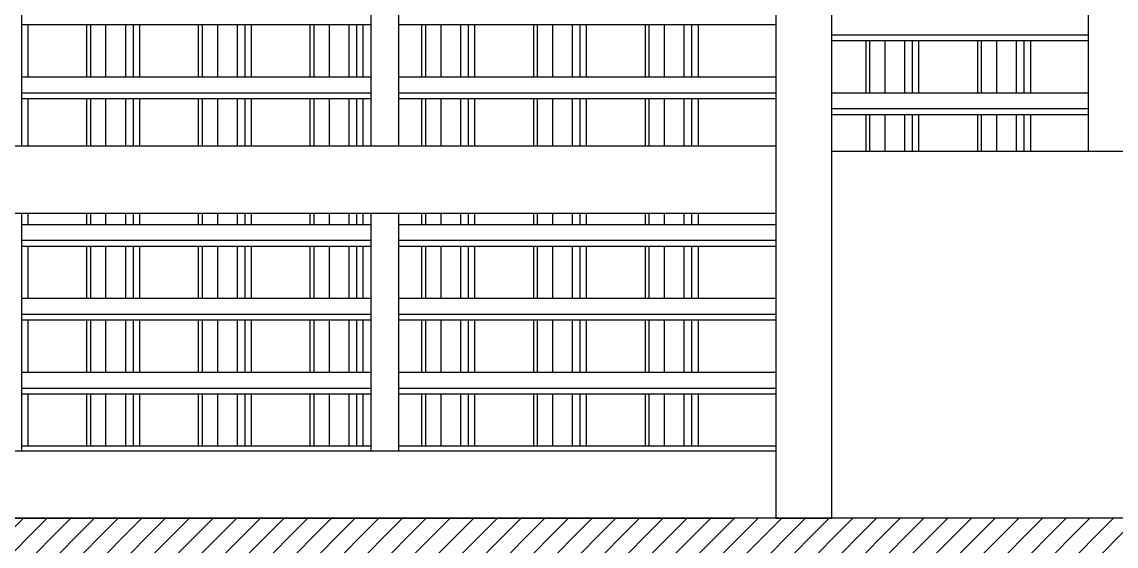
# Model space of a CAD drawing. Header units: metres. Extents: x 49 to 320, y -91 to 27.
# Drawn here: x 229.546 to 231.505, y 23.136 to 24.074 of the extents above; entities that cross this region are included whole.
import ezdxf

# ---------------------------------------------------------------- set-up
doc = ezdxf.new("R2010")
doc.units = ezdxf.units.M
doc.header["$LTSCALE"] = 0.2
for name, color, linetype in [('ARQ-___-___-VST', 9, 'Continuous'), ('ARQ-ALV', 6, 'Continuous'), ('ARQ-ALV-BXA', 1, 'Continuous'), ('ARQ-LAJ', 12, 'Continuous'), ('ARQ-LAJ-___-HTC', 13, 'Continuous')]:
    doc.layers.add(name, color=color, linetype=linetype)

msp = doc.modelspace()

# ---------------------------------------------------------------- hatches: boundary and pattern name
at = {"layer": 'ARQ-LAJ-___-HTC'}
h = msp.add_hatch(dxfattribs=at)
h.set_pattern_fill('_U', color=256, scale=0.03, angle=45, style=0, pattern_type=0)
h.set_pattern_definition([(45, (285.188165, 19.386), (-0.021213203, 0.021213203), [])])
h.paths.add_polyline_path([(218.9259, 23.086), (218.9259, 23.186), (202.7109, 23.186), (202.7109, 23.086)])
h.paths.add_polyline_path([(220.0759, 23.186), (220.0759, 23.086), (236.2909, 23.086), (236.2909, 23.186)])

# ---------------------------------------------------------------- linework, layer by layer
at = {"layer": 'ARQ-___-___-VST'}
for p, q in [((231.4549, 24.2933), (231.4549, 23.842)), ((229.5459, 23.852), (229.5459, 24.1673)), ((230.1709, 24.1673), (230.1709, 23.852)), ((230.2209, 23.852), (230.2209, 24.1673)), ((229.5459, 24.0694), (230.1709, 24.0694)), ((229.5564, 24.0694), (229.5564, 23.9755)), ((229.6616, 24.0694), (229.6616, 23.9755)), ((229.6691, 23.9755), (229.6691, 24.0694)), ((229.6959, 24.0694), (229.6959, 23.9755)), ((229.7312, 24.0694), (229.7312, 23.9755)), ((229.7449, 24.0694), (229.7449, 23.9755)), ((229.7564, 24.0694), (229.7564, 23.9755)), ((229.8616, 24.0694), (229.8616, 23.9755)), ((229.8691, 23.9755), (229.8691, 24.0694)), ((229.8959, 24.0694), (229.8959, 23.9755)), ((229.9312, 24.0694), (229.9312, 23.9755)), ((229.9449, 24.0694), (229.9449, 23.9755)), ((229.9564, 24.0694), (229.9564, 23.9755)), ((230.0616, 24.0694), (230.0616, 23.9755)), ((230.0691, 23.9755), (230.0691, 24.0694)), ((230.0959, 24.0694), (230.0959, 23.9755)), ((230.1312, 24.0694), (230.1312, 23.9755)), ((230.1449, 24.0694), (230.1449, 23.9755)), ((230.1564, 24.0694), (230.1564, 23.9755)), ((230.2209, 24.0694), (230.8959, 24.0694)), ((230.2616, 24.0694), (230.2616, 23.9755)), ((230.2691, 23.9755), (230.2691, 24.0694)), ((230.2959, 24.0694), (230.2959, 23.9755)), ((230.3312, 24.0694), (230.3312, 23.9755)), ((230.3449, 24.0694), (230.3449, 23.9755)), ((230.3564, 24.0694), (230.3564, 23.9755)), ((230.4616, 24.0694), (230.4616, 23.9755)), ((230.4691, 23.9755), (230.4691, 24.0694)), ((230.4959, 24.0694), (230.4959, 23.9755)), ((230.5312, 24.0694), (230.5312, 23.9755)), ((230.5449, 24.0694), (230.5449, 23.9755)), ((230.5564, 24.0694), (230.5564, 23.9755)), ((230.6616, 24.0694), (230.6616, 23.9755)), ((230.6691, 23.9755), (230.6691, 24.0694)), ((230.6959, 24.0694), (230.6959, 23.9755)), ((230.7312, 24.0694), (230.7312, 23.9755)), ((230.7449, 24.0694), (230.7449, 23.9755)), ((230.7564, 24.0694), (230.7564, 23.9755)), ((231.4549, 24.0507), (230.9959, 24.0507)), ((230.9959, 24.0408), (231.4549, 24.0408)), ((231.0566, 24.0408), (231.0566, 23.9469)), ((231.0641, 23.9469), (231.0641, 24.0408)), ((231.0909, 24.0408), (231.0909, 23.9469)), ((231.1262, 24.0408), (231.1262, 23.9469)), ((231.1399, 24.0408), (231.1399, 23.9469)), ((231.1514, 24.0408), (231.1514, 23.9469)), ((231.2566, 24.0408), (231.2566, 23.9469)), ((231.2641, 23.9469), (231.2641, 24.0408)), ((231.2909, 24.0408), (231.2909, 23.9469)), ((231.3262, 24.0408), (231.3262, 23.9469)), ((231.3399, 24.0408), (231.3399, 23.9469)), ((231.3514, 24.0408), (231.3514, 23.9469)), ((230.1709, 23.9755), (229.5459, 23.9755)), ((230.8959, 23.9755), (230.2209, 23.9755)), ((229.5459, 23.9472), (230.1709, 23.9472)), ((230.2209, 23.9472), (230.8959, 23.9472)), ((231.4549, 23.9469), (230.9959, 23.9469)), ((229.5459, 23.9373), (230.1709, 23.9373)), ((229.5564, 23.9373), (229.5564, 23.852)), ((229.6616, 23.9373), (229.6616, 23.852)), ((229.6691, 23.852), (229.6691, 23.9373)), ((229.6959, 23.9373), (229.6959, 23.852)), ((229.7312, 23.9373), (229.7312, 23.852)), ((229.7449, 23.9373), (229.7449, 23.852)), ((229.7564, 23.9373), (229.7564, 23.852)), ((229.8616, 23.9373), (229.8616, 23.852)), ((229.8691, 23.852), (229.8691, 23.9373)), ((229.8959, 23.9373), (229.8959, 23.852)), ((229.9312, 23.9373), (229.9312, 23.852)), ((229.9449, 23.9373), (229.9449, 23.852)), ((229.9564, 23.9373), (229.9564, 23.852)), ((230.0616, 23.9373), (230.0616, 23.852)), ((230.0691, 23.852), (230.0691, 23.9373)), ((230.0959, 23.9373), (230.0959, 23.852)), ((230.1312, 23.9373), (230.1312, 23.852)), ((230.1449, 23.9373), (230.1449, 23.852)), ((230.1564, 23.9373), (230.1564, 23.852)), ((230.2209, 23.9373), (230.8959, 23.9373)), ((230.2616, 23.9373), (230.2616, 23.852)), ((230.2691, 23.852), (230.2691, 23.9373)), ((230.2959, 23.9373), (230.2959, 23.852)), ((230.3312, 23.9373), (230.3312, 23.852)), ((230.3449, 23.9373), (230.3449, 23.852)), ((230.3564, 23.9373), (230.3564, 23.852)), ((230.4616, 23.9373), (230.4616, 23.852)), ((230.4691, 23.852), (230.4691, 23.9373)), ((230.4959, 23.9373), (230.4959, 23.852)), ((230.5312, 23.9373), (230.5312, 23.852)), ((230.5449, 23.9373), (230.5449, 23.852)), ((230.5564, 23.9373), (230.5564, 23.852)), ((230.6616, 23.9373), (230.6616, 23.852)), ((230.6691, 23.852), (230.6691, 23.9373)), ((230.6959, 23.9373), (230.6959, 23.852)), ((230.7312, 23.9373), (230.7312, 23.852)), ((230.7449, 23.9373), (230.7449, 23.852)), ((230.7564, 23.9373), (230.7564, 23.852)), ((231.4549, 23.9186), (230.9959, 23.9186)), ((230.9959, 23.9087), (231.4549, 23.9087)), ((231.0566, 23.9087), (231.0566, 23.842)), ((231.0641, 23.842), (231.0641, 23.9087)), ((231.0909, 23.9087), (231.0909, 23.842)), ((231.1262, 23.9087), (231.1262, 23.842)), ((231.1399, 23.9087), (231.1399, 23.842)), ((231.1514, 23.9087), (231.1514, 23.842)), ((231.2566, 23.9087), (231.2566, 23.842)), ((231.2641, 23.842), (231.2641, 23.9087)), ((231.2909, 23.9087), (231.2909, 23.842)), ((231.3262, 23.9087), (231.3262, 23.842)), ((231.3399, 23.9087), (231.3399, 23.842)), ((231.3514, 23.9087), (231.3514, 23.842)), ((230.8959, 23.852), (228.2959, 23.852)), ((228.2959, 23.732), (230.8959, 23.732)), ((229.5459, 23.306), (229.5459, 23.732)), ((229.5564, 23.732), (229.5564, 23.7112)), ((229.6616, 23.732), (229.6616, 23.7112)), ((229.6691, 23.7112), (229.6691, 23.732)), ((229.6959, 23.732), (229.6959, 23.7112)), ((229.7312, 23.732), (229.7312, 23.7112)), ((229.7449, 23.732), (229.7449, 23.7112)), ((229.7564, 23.732), (229.7564, 23.7112)), ((229.8616, 23.732), (229.8616, 23.7112)), ((229.8691, 23.7112), (229.8691, 23.732)), ((229.8959, 23.732), (229.8959, 23.7112)), ((229.9312, 23.732), (229.9312, 23.7112)), ((229.9449, 23.732), (229.9449, 23.7112)), ((229.9564, 23.732), (229.9564, 23.7112)), ((230.0616, 23.732), (230.0616, 23.7112)), ((230.0691, 23.7112), (230.0691, 23.732)), ((230.0959, 23.732), (230.0959, 23.7112)), ((230.1312, 23.732), (230.1312, 23.7112)), ((230.1449, 23.732), (230.1449, 23.7112)), ((230.1564, 23.732), (230.1564, 23.7112)), ((230.1709, 23.732), (230.1709, 23.306)), ((230.2209, 23.306), (230.2209, 23.732)), ((230.2616, 23.732), (230.2616, 23.7112)), ((230.2691, 23.7112), (230.2691, 23.732)), ((230.2959, 23.732), (230.2959, 23.7112)), ((230.3312, 23.732), (230.3312, 23.7112)), ((230.3449, 23.732), (230.3449, 23.7112)), ((230.3564, 23.732), (230.3564, 23.7112)), ((230.4616, 23.732), (230.4616, 23.7112)), ((230.4691, 23.7112), (230.4691, 23.732)), ((230.4959, 23.732), (230.4959, 23.7112)), ((230.5312, 23.732), (230.5312, 23.7112)), ((230.5449, 23.732), (230.5449, 23.7112)), ((230.5564, 23.732), (230.5564, 23.7112)), ((230.6616, 23.732), (230.6616, 23.7112)), ((230.6691, 23.7112), (230.6691, 23.732)), ((230.6959, 23.732), (230.6959, 23.7112)), ((230.7312, 23.732), (230.7312, 23.7112)), ((230.7449, 23.732), (230.7449, 23.7112)), ((230.7564, 23.732), (230.7564, 23.7112)), ((230.1709, 23.7112), (229.5459, 23.7112)), ((230.8959, 23.7112), (230.2209, 23.7112)), ((230.1709, 23.6829), (229.5459, 23.6829)), ((229.5459, 23.673), (230.1709, 23.673)), ((229.5564, 23.673), (229.5564, 23.5791)), ((229.6616, 23.673), (229.6616, 23.5791)), ((229.6691, 23.5791), (229.6691, 23.673)), ((229.6959, 23.673), (229.6959, 23.5791)), ((229.7312, 23.673), (229.7312, 23.5791)), ((229.7449, 23.673), (229.7449, 23.5791)), ((229.7564, 23.673), (229.7564, 23.5791)), ((229.8616, 23.673), (229.8616, 23.5791)), ((229.8691, 23.5791), (229.8691, 23.673)), ((229.8959, 23.673), (229.8959, 23.5791)), ((229.9312, 23.673), (229.9312, 23.5791)), ((229.9449, 23.673), (229.9449, 23.5791)), ((229.9564, 23.673), (229.9564, 23.5791)), ((230.0616, 23.673), (230.0616, 23.5791)), ((230.0691, 23.5791), (230.0691, 23.673)), ((230.0959, 23.673), (230.0959, 23.5791)), ((230.1312, 23.673), (230.1312, 23.5791)), ((230.1449, 23.673), (230.1449, 23.5791)), ((230.1564, 23.673), (230.1564, 23.5791)), ((230.8959, 23.6829), (230.2209, 23.6829)), ((230.2209, 23.673), (230.8959, 23.673)), ((230.2616, 23.673), (230.2616, 23.5791)), ((230.2691, 23.5791), (230.2691, 23.673)), ((230.2959, 23.673), (230.2959, 23.5791)), ((230.3312, 23.673), (230.3312, 23.5791)), ((230.3449, 23.673), (230.3449, 23.5791)), ((230.3564, 23.673), (230.3564, 23.5791)), ((230.4616, 23.673), (230.4616, 23.5791)), ((230.4691, 23.5791), (230.4691, 23.673)), ((230.4959, 23.673), (230.4959, 23.5791)), ((230.5312, 23.673), (230.5312, 23.5791)), ((230.5449, 23.673), (230.5449, 23.5791)), ((230.5564, 23.673), (230.5564, 23.5791)), ((230.6616, 23.673), (230.6616, 23.5791)), ((230.6691, 23.5791), (230.6691, 23.673)), ((230.6959, 23.673), (230.6959, 23.5791)), ((230.7312, 23.673), (230.7312, 23.5791)), ((230.7449, 23.673), (230.7449, 23.5791)), ((230.7564, 23.673), (230.7564, 23.5791)), ((230.1709, 23.5791), (229.5459, 23.5791)), ((230.8959, 23.5791), (230.2209, 23.5791)), ((230.1709, 23.5507), (229.5459, 23.5507)), ((230.8959, 23.5507), (230.2209, 23.5507)), ((229.5459, 23.5408), (230.1709, 23.5408)), ((229.5564, 23.5408), (229.5564, 23.4469)), ((229.6616, 23.5408), (229.6616, 23.4469)), ((229.6691, 23.4469), (229.6691, 23.5408)), ((229.6959, 23.5408), (229.6959, 23.4469)), ((229.7312, 23.5408), (229.7312, 23.4469)), ((229.7449, 23.5408), (229.7449, 23.4469)), ((229.7564, 23.5408), (229.7564, 23.4469)), ((229.8616, 23.5408), (229.8616, 23.4469)), ((229.8691, 23.4469), (229.8691, 23.5408)), ((229.8959, 23.5408), (229.8959, 23.4469)), ((229.9312, 23.5408), (229.9312, 23.4469)), ((229.9449, 23.5408), (229.9449, 23.4469)), ((229.9564, 23.5408), (229.9564, 23.4469)), ((230.0616, 23.5408), (230.0616, 23.4469)), ((230.0691, 23.4469), (230.0691, 23.5408)), ((230.0959, 23.5408), (230.0959, 23.4469)), ((230.1312, 23.5408), (230.1312, 23.4469)), ((230.1449, 23.5408), (230.1449, 23.4469)), ((230.1564, 23.5408), (230.1564, 23.4469)), ((230.2209, 23.5408), (230.8959, 23.5408)), ((230.2616, 23.5408), (230.2616, 23.4469)), ((230.2691, 23.4469), (230.2691, 23.5408)), ((230.2959, 23.5408), (230.2959, 23.4469)), ((230.3312, 23.5408), (230.3312, 23.4469)), ((230.3449, 23.5408), (230.3449, 23.4469)), ((230.3564, 23.5408), (230.3564, 23.4469)), ((230.4616, 23.5408), (230.4616, 23.4469)), ((230.4691, 23.4469), (230.4691, 23.5408)), ((230.4959, 23.5408), (230.4959, 23.4469)), ((230.5312, 23.5408), (230.5312, 23.4469)), ((230.5449, 23.5408), (230.5449, 23.4469)), ((230.5564, 23.5408), (230.5564, 23.4469)), ((230.6616, 23.5408), (230.6616, 23.4469)), ((230.6691, 23.4469), (230.6691, 23.5408)), ((230.6959, 23.5408), (230.6959, 23.4469)), ((230.7312, 23.5408), (230.7312, 23.4469)), ((230.7449, 23.5408), (230.7449, 23.4469)), ((230.7564, 23.5408), (230.7564, 23.4469)), ((230.1709, 23.4469), (229.5459, 23.4469)), ((230.8959, 23.4469), (230.2209, 23.4469)), ((229.5459, 23.4186), (230.1709, 23.4186)), ((230.2209, 23.4186), (230.8959, 23.4186)), ((229.5459, 23.4087), (230.1709, 23.4087)), ((229.5564, 23.4087), (229.5564, 23.3148)), ((229.6616, 23.4087), (229.6616, 23.3148)), ((229.6691, 23.3148), (229.6691, 23.4087)), ((229.6959, 23.4087), (229.6959, 23.3148)), ((229.7312, 23.4087), (229.7312, 23.3148)), ((229.7449, 23.4087), (229.7449, 23.3148)), ((229.7564, 23.4087), (229.7564, 23.3148)), ((229.8616, 23.4087), (229.8616, 23.3148)), ((229.8691, 23.3148), (229.8691, 23.4087)), ((229.8959, 23.4087), (229.8959, 23.3148)), ((229.9312, 23.4087), (229.9312, 23.3148)), ((229.9449, 23.4087), (229.9449, 23.3148)), ((229.9564, 23.4087), (229.9564, 23.3148)), ((230.0616, 23.4087), (230.0616, 23.3148)), ((230.0691, 23.3148), (230.0691, 23.4087)), ((230.0959, 23.4087), (230.0959, 23.3148)), ((230.1312, 23.4087), (230.1312, 23.3148)), ((230.1449, 23.4087), (230.1449, 23.3148)), ((230.1564, 23.4087), (230.1564, 23.3148)), ((230.2209, 23.4087), (230.8959, 23.4087)), ((230.2616, 23.4087), (230.2616, 23.3148)), ((230.2691, 23.3148), (230.2691, 23.4087)), ((230.2959, 23.4087), (230.2959, 23.3148)), ((230.3312, 23.4087), (230.3312, 23.3148)), ((230.3449, 23.4087), (230.3449, 23.3148)), ((230.3564, 23.4087), (230.3564, 23.3148)), ((230.4616, 23.4087), (230.4616, 23.3148)), ((230.4691, 23.3148), (230.4691, 23.4087)), ((230.4959, 23.4087), (230.4959, 23.3148)), ((230.5312, 23.4087), (230.5312, 23.3148)), ((230.5449, 23.4087), (230.5449, 23.3148)), ((230.5564, 23.4087), (230.5564, 23.3148)), ((230.6616, 23.4087), (230.6616, 23.3148)), ((230.6691, 23.3148), (230.6691, 23.4087)), ((230.6959, 23.4087), (230.6959, 23.3148)), ((230.7312, 23.4087), (230.7312, 23.3148)), ((230.7449, 23.4087), (230.7449, 23.3148)), ((230.7564, 23.4087), (230.7564, 23.3148)), ((230.1709, 23.3148), (229.5459, 23.3148)), ((230.8959, 23.3148), (230.2209, 23.3148)), ((230.8959, 23.306), (228.2959, 23.306)), ((228.2959, 23.186), (230.8209, 23.186)), ((229.5459, 23.186), (229.5459, 23.186)), ((229.5471, 23.186), (229.5471, 23.186)), ((229.5564, 23.186), (229.5564, 23.186)), ((229.6616, 23.186), (229.6616, 23.186)), ((229.666, 23.186), (229.666, 23.186)), ((229.7259, 23.186), (229.7259, 23.186)), ((229.7423, 23.186), (229.7424, 23.186)), ((229.7427, 23.186), (229.7427, 23.186)), ((229.7471, 23.186), (229.7471, 23.186)), ((229.7564, 23.186), (229.7564, 23.186)), ((229.8616, 23.186), (229.8616, 23.186)), ((229.866, 23.186), (229.866, 23.186)), ((229.9259, 23.186), (229.9259, 23.186)), ((229.9423, 23.186), (229.9424, 23.186)), ((229.9427, 23.186), (229.9427, 23.186)), ((229.9471, 23.186), (229.9471, 23.186)), ((229.9564, 23.186), (229.9564, 23.186)), ((230.0616, 23.186), (230.0616, 23.186)), ((230.066, 23.186), (230.066, 23.186)), ((230.1259, 23.186), (230.1259, 23.186)), ((230.1423, 23.186), (230.1424, 23.186)), ((230.1427, 23.186), (230.1427, 23.186)), ((230.1471, 23.186), (230.1471, 23.186)), ((230.1564, 23.186), (230.1564, 23.186)), ((230.1709, 23.186), (230.1709, 23.186)), ((230.2209, 23.186), (230.2209, 23.186)), ((230.2616, 23.186), (230.2616, 23.186)), ((230.266, 23.186), (230.266, 23.186)), ((230.3259, 23.186), (230.3259, 23.186)), ((230.3423, 23.186), (230.3424, 23.186)), ((230.3427, 23.186), (230.3427, 23.186)), ((230.3471, 23.186), (230.3471, 23.186)), ((230.3564, 23.186), (230.3564, 23.186)), ((230.4616, 23.186), (230.4616, 23.186)), ((230.466, 23.186), (230.466, 23.186)), ((230.5259, 23.186), (230.5259, 23.186)), ((230.5423, 23.186), (230.5424, 23.186)), ((230.5427, 23.186), (230.5427, 23.186)), ((230.5471, 23.186), (230.5471, 23.186)), ((230.5564, 23.186), (230.5564, 23.186)), ((230.6616, 23.186), (230.6616, 23.186)), ((230.666, 23.186), (230.666, 23.186)), ((230.7259, 23.186), (230.7259, 23.186)), ((230.7423, 23.186), (230.7424, 23.186)), ((230.7427, 23.186), (230.7427, 23.186)), ((230.7471, 23.186), (230.7471, 23.186)), ((230.7564, 23.186), (230.7564, 23.186))]:
    msp.add_line(p, q, dxfattribs=at)
at = {"layer": 'ARQ-ALV'}
for p, q in [((230.8959, 24.9122), (230.8959, 23.186)), ((230.9959, 23.186), (230.9959, 24.9122)), ((230.8959, 23.186), (230.9959, 23.186))]:
    msp.add_line(p, q, dxfattribs=at)
at = {"layer": 'ARQ-ALV-BXA'}
msp.add_line((236.1909, 23.842), (230.9959, 23.842), dxfattribs=at)
at = {"layer": 'ARQ-LAJ'}
for p, q in [((230.8209, 23.186), (228.2959, 23.186)), ((230.9209, 23.186), (230.8209, 23.186)), ((236.1909, 23.186), (230.9209, 23.186))]:
    msp.add_line(p, q, dxfattribs=at)

doc.saveas('drawing.dxf')
